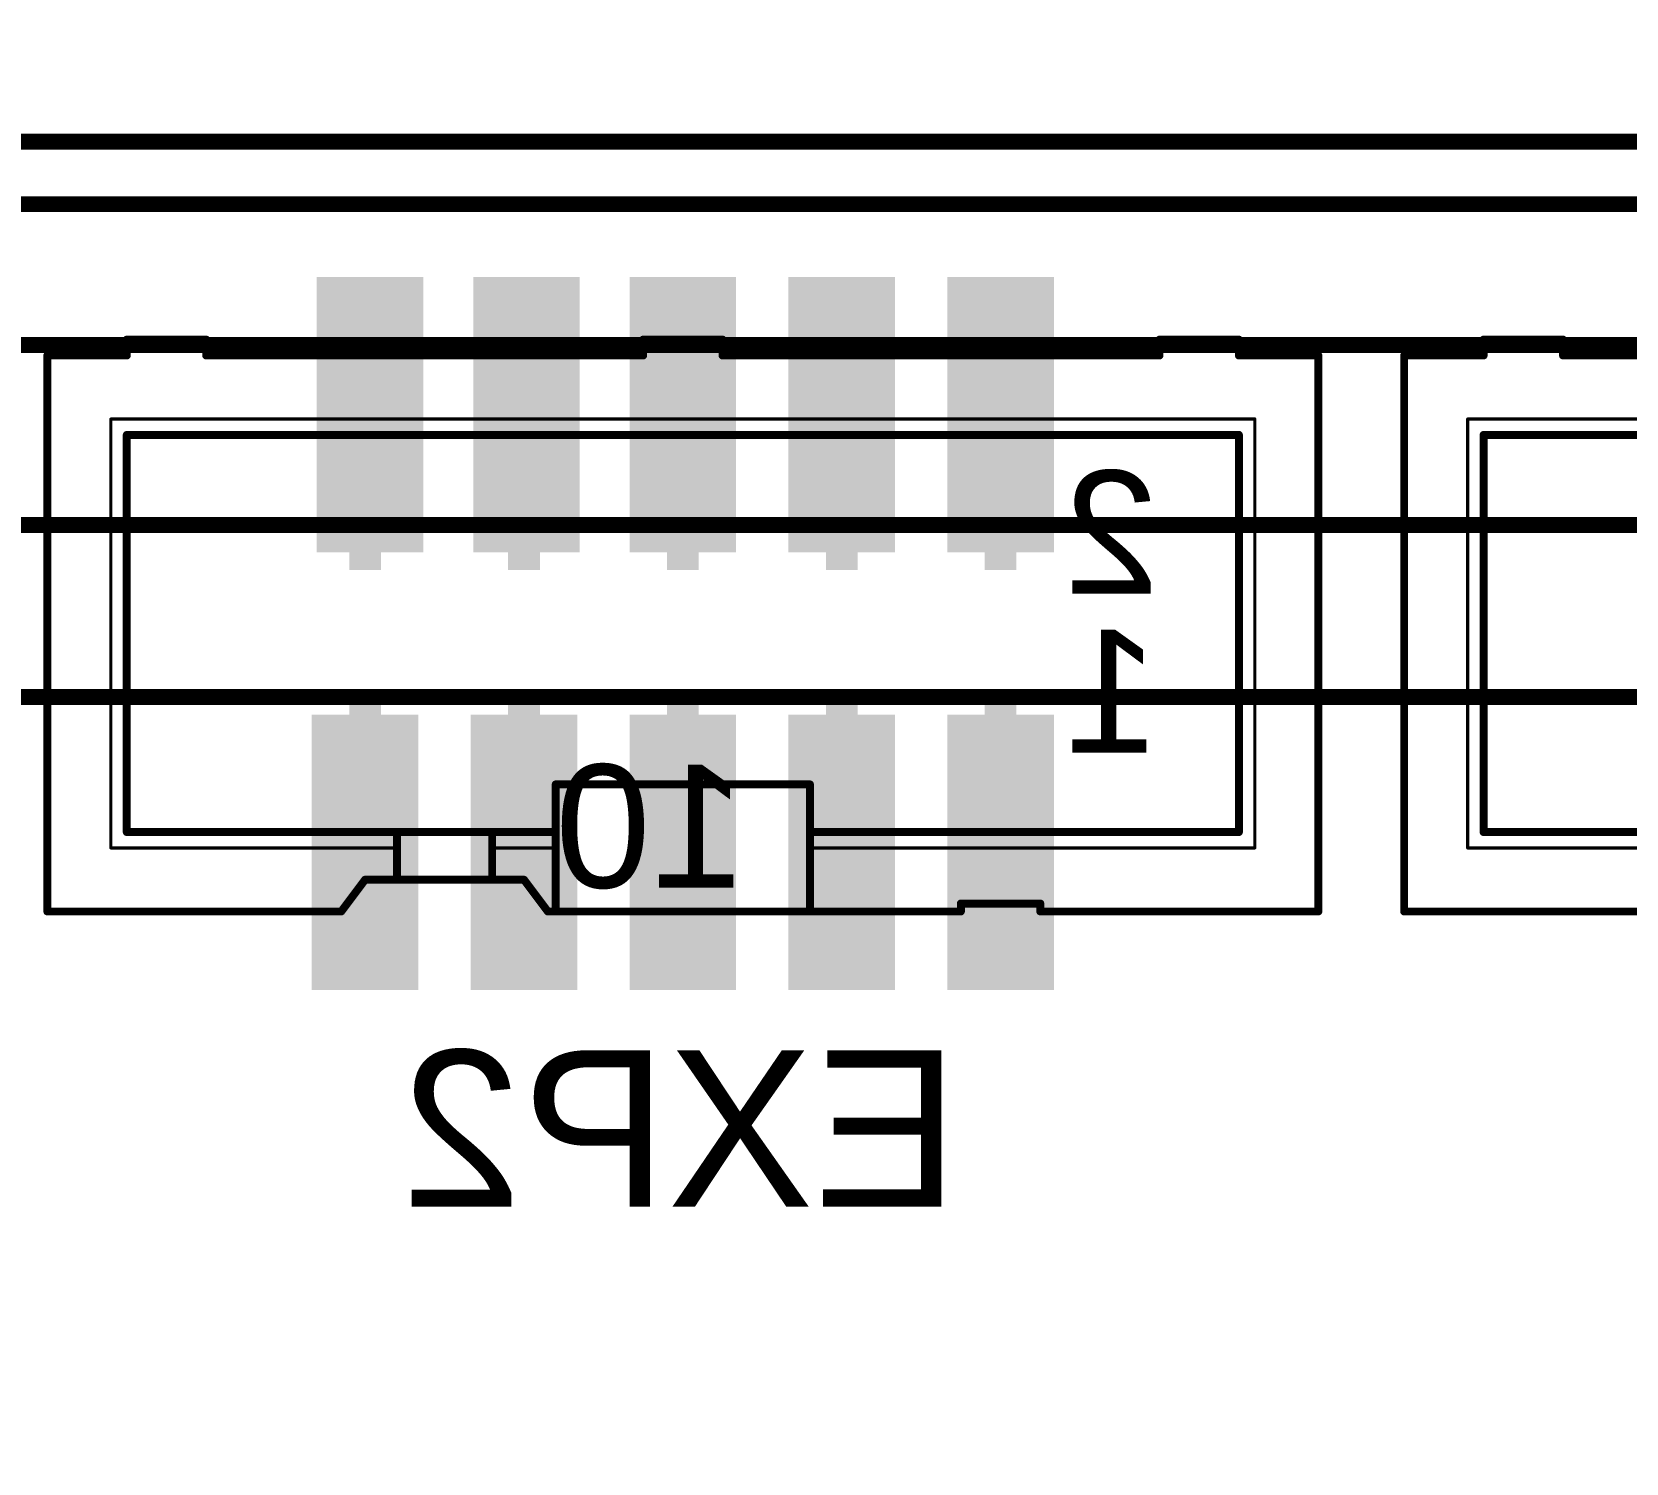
# Model space of a CAD drawing. Header units: millimetres. Extents: x 188 to 468, y 62 to 189.
# Drawn here: x 264.55 to 290.04, y 118.05 to 140.93 of the extents above; entities that cross this region are included whole.
import ezdxf

# ---------------------------------------------------------------- set-up
doc = ezdxf.new("R2010")
doc.units = ezdxf.units.MM
for name, color, linetype in [('BottomOverlay', 54, 'Continuous'), ('BottomPaste', 16, 'Continuous'), ('BottomSolder', 6, 'Continuous'), ('Mechanical15', 56, 'Continuous'), ('Mechanical16', 56, 'Continuous'), ('TopOverlay', 2, 'Continuous')]:
    doc.layers.add(name, color=color, linetype=linetype)
doc.styles.get("Standard").update_dxf_attribs({"font": 'arial.ttf'})
doc.dimstyles.new('ISO-25', dxfattribs={"dimtxt": 2.5, "dimasz": 2.5, "dimexe": 1.25, "dimexo": 0.625, "dimtad": 1, "dimtxsty": 'Standard', "dimcen": 2.5, "dimadec": 0, "dimazin": 0, "dimtfac": 1, "dimtmove": 0, "dimatfit": 3, "dimfxl": 1, "dimarcsym": 0})

# ---------------------------------------------------------------- blocks, each defined once
blk = doc.blocks.new('*D5')
at = {"color": 0, "lineweight": -2}
for p, q in [((222.3173989460048, 148.67516929338), (190.2699317082233, 148.67516929338)), ((191.5199317082233, 146.17516929338), (191.5199317082233, 64.17119999999993)), ((267.7641, 61.67119999999991), (190.2699317082233, 61.67119999999993))]:
    blk.add_line(p, q, dxfattribs=at)
at = {"color": 0}
for points in [[(191.1032650415567, 146.17516929338), (191.93659837489, 146.17516929338), (191.5199317082233, 148.67516929338)], [(191.1032650415567, 64.17119999999993), (191.93659837489, 64.17119999999993), (191.5199317082233, 61.67119999999993)]]:
    blk.add_solid(points, dxfattribs=at)
at = {"layer": 'Defpoints', "color": 0}
for p in [(222.9423989460048, 148.67516929338), (191.5199317082233, 61.67119999999993), (268.3891, 61.67119999999991)]:
    blk.add_point(p, dxfattribs=at)
at = {"color": 0, "insert": (189.6184992389191, 105.17318464669), "char_height": 2.5, "attachment_point": 5, "rotation": 90}
blk.add_mtext('87', dxfattribs=at)

msp = doc.modelspace()

# ---------------------------------------------------------------- linework, layer by layer
at = {"layer": 'BottomOverlay'}
for points, const_width in [([(266.065, 135.7578184), (266.065, 136.0118184)], 0.127), ([(266.065, 136.0118184), (267.335, 136.0118184)], 0.127), ([(267.335, 135.7578184), (267.335, 136.0118184)], 0.127), ([(274.32, 136.0118184), (275.59, 136.0118184)], 0.127), ([(274.32, 135.7578184), (274.32, 136.0118184)], 0.127), ([(275.59, 135.7578184), (275.59, 136.0118184)], 0.127), ([(282.575, 136.0118184), (283.845, 136.0118184)], 0.127), ([(282.575, 135.7578184), (282.575, 136.0118184)], 0.127), ([(283.845, 135.7578184), (283.845, 136.0118184)], 0.127), ([(287.7566, 135.7578184), (287.7566, 136.0118184)], 0.127), ([(287.7566, 136.0118184), (289.0266, 136.0118184)], 0.127), ([(289.0266, 135.7578184), (289.0266, 136.0118184)], 0.127), ([(264.795, 126.8678184), (264.795, 135.7578184)], 0.127), ([(264.795, 135.7578184), (266.065, 135.7578184)], 0.127), ([(267.335, 135.7578184), (274.32, 135.7578184)], 0.127), ([(275.59, 135.7578184), (282.575, 135.7578184)], 0.127), ([(283.845, 135.7578184), (285.115, 135.7578184)], 0.127), ([(285.115, 126.8678184), (285.115, 135.7578184)], 0.127), ([(286.4866, 126.8678184), (286.4866, 135.7578184)], 0.127), ([(286.4866, 135.7578184), (287.7566, 135.7578184)], 0.127), ([(289.0266, 135.7578184), (296.0116, 135.7578184)], 0.127), ([(265.811, 127.8838184), (265.811, 134.7418184)], 0.0508), ([(265.811, 134.7418184), (284.099, 134.7418184)], 0.0508), ([(284.099, 127.8838184), (284.099, 134.7418184)], 0.0508), ([(287.5026, 127.8838184), (287.5026, 134.7418184)], 0.0508), ([(287.5026, 134.7418184), (305.7906, 134.7418184)], 0.0508), ([(266.065, 134.4878184), (283.845, 134.4878184)], 0.127), ([(266.065, 128.1378184), (266.065, 134.4878184)], 0.127), ([(283.845, 128.1378184), (283.845, 134.4878184)], 0.127), ([(287.7566, 134.4878184), (305.5366, 134.4878184)], 0.127), ([(287.7566, 128.1378184), (287.7566, 134.4878184)], 0.127), ([(272.9229999999999, 128.8998184), (276.987, 128.8998184)], 0.127), ([(272.9229999999999, 128.1378184), (272.9229999999999, 128.8998184)], 0.127), ([(276.987, 128.1378184), (276.987, 128.8998184)], 0.127), ([(266.065, 128.1378184), (270.383, 128.1378184)], 0.127), ([(270.383, 127.8838184), (270.383, 128.1378184)], 0.127), ([(270.383, 128.1378184), (271.907, 128.1378184)], 0.127), ([(271.907, 127.8838184), (271.907, 128.1378184)], 0.127), ([(271.907, 128.1378184), (272.9229999999999, 128.1378184)], 0.127), ([(272.9229999999999, 127.8838184), (272.9229999999999, 128.1378184)], 0.127), ([(276.987, 128.1378184), (283.845, 128.1378184)], 0.127), ([(276.987, 127.8838184), (276.987, 128.1378184)], 0.127), ([(287.7566, 128.1378184), (292.0746, 128.1378184)], 0.127), ([(270.383, 127.3758184), (270.383, 127.8838184)], 0.127), ([(271.907, 127.3758184), (271.907, 127.8838184)], 0.127), ([(272.9229999999999, 126.8678184), (272.9229999999999, 127.8838184)], 0.127), ([(276.987, 126.8678184), (276.987, 127.8838184)], 0.127), ([(265.811, 127.8838184), (270.383, 127.8838184)], 0.0508), ([(271.907, 127.8838184), (272.9229999999999, 127.8838184)], 0.0508), ([(276.987, 127.8838184), (284.099, 127.8838184)], 0.0508), ([(287.5026, 127.8838184), (292.0746, 127.8838184)], 0.0508), ([(269.494, 126.8678184), (269.875, 127.3758184)], 0.127), ([(269.875, 127.3758184), (270.383, 127.3758184)], 0.127), ([(270.383, 127.3758184), (271.907, 127.3758184)], 0.127), ([(271.907, 127.3758184), (272.415, 127.3758184)], 0.127), ([(272.415, 127.3758184), (272.796, 126.8678184)], 0.127), ([(264.795, 126.8678184), (269.494, 126.8678184)], 0.127), ([(272.796, 126.8678184), (272.9229999999999, 126.8678184)], 0.127), ([(272.9229999999999, 126.8678184), (276.987, 126.8678184)], 0.127), ([(276.987, 126.8678184), (279.4, 126.8678184)], 0.127), ([(279.4, 126.8678184), (279.4, 126.9948184)], 0.127), ([(279.4, 126.9948184), (280.67, 126.9948184)], 0.127), ([(280.67, 126.8678184), (280.67, 126.9948184)], 0.127), ([(280.67, 126.8678184), (285.115, 126.8678184)], 0.127), ([(286.4866, 126.8678184), (291.1856, 126.8678184)], 0.127)]:
    msp.add_lwpolyline(points, dxfattribs=dict(at, const_width=const_width))
for points, const_width in [([(266.03325, 136.0118184, 1), (266.09675, 136.0118184, 1)], 0.0635), ([(266.03325, 136.0118184, 1), (266.09675, 136.0118184, 1)], 0.0635), ([(267.30325, 136.0118184, 1), (267.36675, 136.0118184, 1)], 0.0635), ([(267.30325, 136.0118184, 1), (267.36675, 136.0118184, 1)], 0.0635), ([(274.28825, 136.0118184, 1), (274.35175, 136.0118184, 1)], 0.0635), ([(274.28825, 136.0118184, 1), (274.35175, 136.0118184, 1)], 0.0635), ([(275.55825, 136.0118184, 1), (275.62175, 136.0118184, 1)], 0.0635), ([(275.55825, 136.0118184, 1), (275.62175, 136.0118184, 1)], 0.0635), ([(282.5432499999999, 136.0118184, 1), (282.60675, 136.0118184, 1)], 0.0635), ([(282.5432499999999, 136.0118184, 1), (282.60675, 136.0118184, 1)], 0.0635), ([(283.81325, 136.0118184, 1), (283.87675, 136.0118184, 1)], 0.0635), ([(283.81325, 136.0118184, 1), (283.87675, 136.0118184, 1)], 0.0635), ([(287.72485, 136.0118184, 1), (287.78835, 136.0118184, 1)], 0.0635), ([(287.72485, 136.0118184, 1), (287.78835, 136.0118184, 1)], 0.0635), ([(288.99485, 136.0118184, 1), (289.05835, 136.0118184, 1)], 0.0635), ([(288.99485, 136.0118184, 1), (289.05835, 136.0118184, 1)], 0.0635), ([(264.76325, 135.7578184, 1), (264.8267499999999, 135.7578184, 1)], 0.0635), ([(264.76325, 135.7578184, 1), (264.8267499999999, 135.7578184, 1)], 0.0635), ([(266.03325, 135.7578184, 1), (266.09675, 135.7578184, 1)], 0.0635), ([(266.03325, 135.7578184, 1), (266.09675, 135.7578184, 1)], 0.0635), ([(267.30325, 135.7578184, 1), (267.36675, 135.7578184, 1)], 0.0635), ([(267.30325, 135.7578184, 1), (267.36675, 135.7578184, 1)], 0.0635), ([(274.28825, 135.7578184, 1), (274.35175, 135.7578184, 1)], 0.0635), ([(274.28825, 135.7578184, 1), (274.35175, 135.7578184, 1)], 0.0635), ([(275.55825, 135.7578184, 1), (275.62175, 135.7578184, 1)], 0.0635), ([(275.55825, 135.7578184, 1), (275.62175, 135.7578184, 1)], 0.0635), ([(282.5432499999999, 135.7578184, 1), (282.60675, 135.7578184, 1)], 0.0635), ([(282.5432499999999, 135.7578184, 1), (282.60675, 135.7578184, 1)], 0.0635), ([(283.81325, 135.7578184, 1), (283.87675, 135.7578184, 1)], 0.0635), ([(283.81325, 135.7578184, 1), (283.87675, 135.7578184, 1)], 0.0635), ([(285.08325, 135.7578184, 1), (285.14675, 135.7578184, 1)], 0.0635), ([(285.08325, 135.7578184, 1), (285.14675, 135.7578184, 1)], 0.0635), ([(286.45485, 135.7578184, 1), (286.51835, 135.7578184, 1)], 0.0635), ([(286.45485, 135.7578184, 1), (286.51835, 135.7578184, 1)], 0.0635), ([(287.72485, 135.7578184, 1), (287.78835, 135.7578184, 1)], 0.0635), ([(287.72485, 135.7578184, 1), (287.78835, 135.7578184, 1)], 0.0635), ([(288.99485, 135.7578184, 1), (289.05835, 135.7578184, 1)], 0.0635), ([(288.99485, 135.7578184, 1), (289.05835, 135.7578184, 1)], 0.0635), ([(265.7983, 134.7418184, 1), (265.8237, 134.7418184, 1)], 0.0254), ([(265.7983, 134.7418184, 1), (265.8237, 134.7418184, 1)], 0.0254), ([(284.0863, 134.7418184, 1), (284.1117, 134.7418184, 1)], 0.0254), ([(284.0863, 134.7418184, 1), (284.1117, 134.7418184, 1)], 0.0254), ([(287.4899, 134.7418184, 1), (287.5153, 134.7418184, 1)], 0.0254), ([(287.4899, 134.7418184, 1), (287.5153, 134.7418184, 1)], 0.0254), ([(266.03325, 134.4878184, 1), (266.09675, 134.4878184, 1)], 0.0635), ([(266.03325, 134.4878184, 1), (266.09675, 134.4878184, 1)], 0.0635), ([(283.81325, 134.4878184, 1), (283.87675, 134.4878184, 1)], 0.0635), ([(283.81325, 134.4878184, 1), (283.87675, 134.4878184, 1)], 0.0635), ([(287.72485, 134.4878184, 1), (287.78835, 134.4878184, 1)], 0.0635), ([(287.72485, 134.4878184, 1), (287.78835, 134.4878184, 1)], 0.0635), ([(272.89125, 128.8998184, 1), (272.95475, 128.8998184, 1)], 0.0635), ([(272.89125, 128.8998184, 1), (272.95475, 128.8998184, 1)], 0.0635), ([(276.95525, 128.8998184, 1), (277.01875, 128.8998184, 1)], 0.0635), ([(276.95525, 128.8998184, 1), (277.01875, 128.8998184, 1)], 0.0635), ([(266.03325, 128.1378184, 1), (266.09675, 128.1378184, 1)], 0.0635), ([(266.03325, 128.1378184, 1), (266.09675, 128.1378184, 1)], 0.0635), ([(270.35125, 128.1378184, 1), (270.41475, 128.1378184, 1)], 0.0635), ([(270.35125, 128.1378184, 1), (270.41475, 128.1378184, 1)], 0.0635), ([(270.35125, 128.1378184, 1), (270.41475, 128.1378184, 1)], 0.0635), ([(271.87525, 128.1378184, 1), (271.93875, 128.1378184, 1)], 0.0635), ([(271.87525, 128.1378184, 1), (271.93875, 128.1378184, 1)], 0.0635), ([(271.87525, 128.1378184, 1), (271.93875, 128.1378184, 1)], 0.0635), ([(272.89125, 128.1378184, 1), (272.95475, 128.1378184, 1)], 0.0635), ([(272.89125, 128.1378184, 1), (272.95475, 128.1378184, 1)], 0.0635), ([(272.89125, 128.1378184, 1), (272.95475, 128.1378184, 1)], 0.0635), ([(276.95525, 128.1378184, 1), (277.01875, 128.1378184, 1)], 0.0635), ([(276.95525, 128.1378184, 1), (277.01875, 128.1378184, 1)], 0.0635), ([(276.95525, 128.1378184, 1), (277.01875, 128.1378184, 1)], 0.0635), ([(283.81325, 128.1378184, 1), (283.87675, 128.1378184, 1)], 0.0635), ([(283.81325, 128.1378184, 1), (283.87675, 128.1378184, 1)], 0.0635), ([(287.72485, 128.1378184, 1), (287.78835, 128.1378184, 1)], 0.0635), ([(287.72485, 128.1378184, 1), (287.78835, 128.1378184, 1)], 0.0635), ([(270.35125, 127.8838184, 1), (270.41475, 127.8838184, 1)], 0.0635), ([(270.35125, 127.8838184, 1), (270.41475, 127.8838184, 1)], 0.0635), ([(271.87525, 127.8838184, 1), (271.93875, 127.8838184, 1)], 0.0635), ([(271.87525, 127.8838184, 1), (271.93875, 127.8838184, 1)], 0.0635), ([(272.89125, 127.8838184, 1), (272.95475, 127.8838184, 1)], 0.0635), ([(272.89125, 127.8838184, 1), (272.95475, 127.8838184, 1)], 0.0635), ([(276.95525, 127.8838184, 1), (277.01875, 127.8838184, 1)], 0.0635), ([(276.95525, 127.8838184, 1), (277.01875, 127.8838184, 1)], 0.0635), ([(265.7983, 127.8838184, 1), (265.8237, 127.8838184, 1)], 0.0254), ([(265.7983, 127.8838184, 1), (265.8237, 127.8838184, 1)], 0.0254), ([(270.3703, 127.8838184, 1), (270.3957, 127.8838184, 1)], 0.0254), ([(271.8943, 127.8838184, 1), (271.9197, 127.8838184, 1)], 0.0254), ([(272.9103, 127.8838184, 1), (272.9357, 127.8838184, 1)], 0.0254), ([(276.9743, 127.8838184, 1), (276.9997, 127.8838184, 1)], 0.0254), ([(284.0863, 127.8838184, 1), (284.1117, 127.8838184, 1)], 0.0254), ([(284.0863, 127.8838184, 1), (284.1117, 127.8838184, 1)], 0.0254), ([(287.4899, 127.8838184, 1), (287.5153, 127.8838184, 1)], 0.0254), ([(287.4899, 127.8838184, 1), (287.5153, 127.8838184, 1)], 0.0254), ([(269.84325, 127.3758184, 1), (269.90675, 127.3758184, 1)], 0.0635), ([(269.84325, 127.3758184, 1), (269.90675, 127.3758184, 1)], 0.0635), ([(270.35125, 127.3758184, 1), (270.41475, 127.3758184, 1)], 0.0635), ([(270.35125, 127.3758184, 1), (270.41475, 127.3758184, 1)], 0.0635), ([(270.35125, 127.3758184, 1), (270.41475, 127.3758184, 1)], 0.0635), ([(271.87525, 127.3758184, 1), (271.93875, 127.3758184, 1)], 0.0635), ([(271.87525, 127.3758184, 1), (271.93875, 127.3758184, 1)], 0.0635), ([(271.87525, 127.3758184, 1), (271.93875, 127.3758184, 1)], 0.0635), ([(272.38325, 127.3758184, 1), (272.44675, 127.3758184, 1)], 0.0635), ([(272.38325, 127.3758184, 1), (272.44675, 127.3758184, 1)], 0.0635), ([(264.76325, 126.8678184, 1), (264.8267499999999, 126.8678184, 1)], 0.0635), ([(264.76325, 126.8678184, 1), (264.8267499999999, 126.8678184, 1)], 0.0635), ([(269.46225, 126.8678184, 1), (269.52575, 126.8678184, 1)], 0.0635), ([(269.46225, 126.8678184, 1), (269.52575, 126.8678184, 1)], 0.0635), ([(272.7642499999999, 126.8678184, 1), (272.82775, 126.8678184, 1)], 0.0635), ([(272.7642499999999, 126.8678184, 1), (272.82775, 126.8678184, 1)], 0.0635), ([(272.89125, 126.8678184, 1), (272.95475, 126.8678184, 1)], 0.0635), ([(272.89125, 126.8678184, 1), (272.95475, 126.8678184, 1)], 0.0635), ([(272.89125, 126.8678184, 1), (272.95475, 126.8678184, 1)], 0.0635), ([(276.95525, 126.8678184, 1), (277.01875, 126.8678184, 1)], 0.0635), ([(276.95525, 126.8678184, 1), (277.01875, 126.8678184, 1)], 0.0635), ([(276.95525, 126.8678184, 1), (277.01875, 126.8678184, 1)], 0.0635), ([(279.36825, 126.9948184, 1), (279.43175, 126.9948184, 1)], 0.0635), ([(279.36825, 126.9948184, 1), (279.43175, 126.9948184, 1)], 0.0635), ([(279.36825, 126.8678184, 1), (279.43175, 126.8678184, 1)], 0.0635), ([(279.36825, 126.8678184, 1), (279.43175, 126.8678184, 1)], 0.0635), ([(280.63825, 126.9948184, 1), (280.7017499999999, 126.9948184, 1)], 0.0635), ([(280.63825, 126.9948184, 1), (280.7017499999999, 126.9948184, 1)], 0.0635), ([(280.63825, 126.8678184, 1), (280.7017499999999, 126.8678184, 1)], 0.0635), ([(280.63825, 126.8678184, 1), (280.7017499999999, 126.8678184, 1)], 0.0635), ([(285.08325, 126.8678184, 1), (285.14675, 126.8678184, 1)], 0.0635), ([(285.08325, 126.8678184, 1), (285.14675, 126.8678184, 1)], 0.0635), ([(286.45485, 126.8678184, 1), (286.51835, 126.8678184, 1)], 0.0635), ([(286.45485, 126.8678184, 1), (286.51835, 126.8678184, 1)], 0.0635)]:
    msp.add_lwpolyline(points, format="xyb", close=True, dxfattribs=dict(at, const_width=const_width))
at = {"layer": 'BottomPaste'}
for points in [[(269.2050115, 132.71278766), (270.7050085, 132.71278766), (269.2050115, 136.91278434), (270.7050085, 136.91278434)], [(271.7049811, 132.71278766), (273.2049781, 132.71278766), (271.7049811, 136.91278434), (273.2049781, 136.91278434)], [(274.2050015, 132.71278766), (275.7049985, 132.71278766), (274.2050015, 136.91278434), (275.7049985, 136.91278434)], [(276.7450015, 132.71278766), (278.2449985, 132.71278766), (276.7450015, 136.91278434), (278.2449985, 136.91278434)], [(279.2850015, 132.71278766), (280.7849985, 132.71278766), (279.2850015, 136.91278434), (280.7849985, 136.91278434)], [(269.1250015, 125.71280166), (270.6249985, 125.71280166), (269.1250015, 129.91279834), (270.6249985, 129.91279834)], [(271.6650015, 125.71280166), (273.1649985, 125.71280166), (271.6650015, 129.91279834), (273.1649985, 129.91279834)], [(274.2050015, 125.71280166), (275.7049985, 125.71280166), (274.2050015, 129.91279834), (275.7049985, 129.91279834)], [(276.7450015, 125.71280166), (278.2449985, 125.71280166), (276.7450015, 129.91279834), (278.2449985, 129.91279834)], [(279.2850015, 125.71280166), (280.7849985, 125.71280166), (279.2850015, 129.91279834), (280.7849985, 129.91279834)]]:
    msp.add_solid(points, dxfattribs=at)
at = {"layer": 'BottomSolder'}
for points in [[(269.1034115, 132.61118766), (270.8066085, 132.61118766), (269.1034115, 137.01438434), (270.8066085, 137.01438434)], [(271.6033811, 132.61118766), (273.3065781, 132.61118766), (271.6033811, 137.01438434), (273.3065781, 137.01438434)], [(274.1034015, 132.61118766), (275.8065985, 132.61118766), (274.1034015, 137.01438434), (275.8065985, 137.01438434)], [(276.6434015, 132.61118766), (278.3465985, 132.61118766), (276.6434015, 137.01438434), (278.3465985, 137.01438434)], [(279.1834015, 132.61118766), (280.8865985, 132.61118766), (279.1834015, 137.01438434), (280.8865985, 137.01438434)], [(269.0234015, 125.61120166), (270.7265985, 125.61120166), (269.0234015, 130.01439834), (270.7265985, 130.01439834)], [(271.5634015, 125.61120166), (273.2665985, 125.61120166), (271.5634015, 130.01439834), (273.2665985, 130.01439834)], [(274.1034015, 125.61120166), (275.8065985, 125.61120166), (274.1034015, 130.01439834), (275.8065985, 130.01439834)], [(276.6434015, 125.61120166), (278.3465985, 125.61120166), (276.6434015, 130.01439834), (278.3465985, 130.01439834)], [(279.1834015, 125.61120166), (280.8865985, 125.61120166), (279.1834015, 130.01439834), (280.8865985, 130.01439834)]]:
    msp.add_solid(points, dxfattribs=at)
at = {"layer": 'Mechanical15', "const_width": 0.254}
for points in [[(230.5058636, 139.1775728), (308.50586, 139.1775728)], [(236.2458572, 130.2975804), (302.7658664, 130.2975804)]]:
    msp.add_lwpolyline(points, dxfattribs=at)
at = {"layer": 'Mechanical16'}
for points in [[(270.129, 132.8368184), (269.621, 132.8368184), (270.129, 132.3288184), (269.621, 132.3288184)], [(272.669, 132.8368184), (272.161, 132.8368184), (272.669, 132.3288184), (272.161, 132.3288184)], [(275.209, 132.8368184), (274.701, 132.8368184), (275.209, 132.3288184), (274.701, 132.3288184)], [(277.749, 132.8368184), (277.241, 132.8368184), (277.749, 132.3288184), (277.241, 132.3288184)], [(280.289, 132.8368184), (279.781, 132.8368184), (280.289, 132.3288184), (279.781, 132.3288184)], [(270.129, 130.2968184), (269.621, 130.2968184), (270.129, 129.7888184), (269.621, 129.7888184)], [(272.669, 130.2968184), (272.161, 130.2968184), (272.669, 129.7888184), (272.161, 129.7888184)], [(275.209, 130.2968184), (274.701, 130.2968184), (275.209, 129.7888184), (274.701, 129.7888184)], [(277.749, 130.2968184), (277.241, 130.2968184), (277.749, 129.7888184), (277.241, 129.7888184)], [(280.289, 130.2968184), (279.781, 130.2968184), (280.289, 129.7888184), (279.781, 129.7888184)]]:
    msp.add_solid(points, dxfattribs=at)
at = {"layer": 'TopOverlay', "const_width": 0.254}
for points in [[(244.94169706, 139.17722228), (294.07567042, 139.17722228)], [(231.45868364, 138.17722174), (307.55868384, 138.17722174)], [(234.50868262, 135.92722116), (304.50868232, 135.92722116)], [(236.24868422, 133.04722184), (302.76868326, 133.04722184)]]:
    msp.add_lwpolyline(points, dxfattribs=at)

# ---------------------------------------------------------------- texts
at = {"layer": 'BottomOverlay', "text_generation_flag": 2}
for s, p in [('2', (282.57499746, 131.94780062)), ('1', (282.57499746, 129.40780062)), ('10', (275.97099746, 127.24880062))]:
    msp.add_text(s, height=1.9685, rotation=360, dxfattribs=at).set_placement(p)
msp.add_text('EXP2', height=2.5, dxfattribs=at).set_placement((279.3746, 122.1486))

# ---------------------------------------------------------------- dimensions: what is measured, and where the dimension line sits
dim = msp.add_linear_dim(base=(191.5199317082233, 61.67119999999993), p1=(222.9423989460048, 148.67516929338), p2=(268.3891, 61.67119999999991), angle=90, dimstyle='ISO-25')
dim.commit()
dim.dimension.update_dxf_attribs({"geometry": '*D5', "text_midpoint": (189.6184992389191, 105.17318464669)})

doc.saveas('drawing.dxf')
